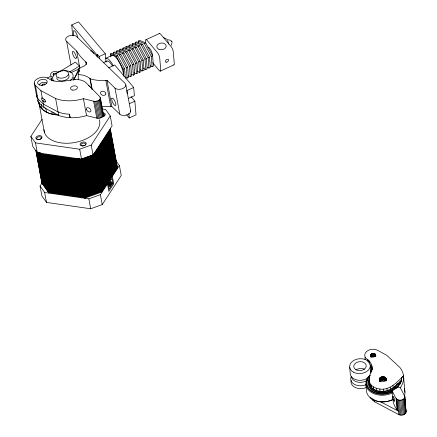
<?xml version="1.0" encoding="UTF-8"?>
<svg xmlns="http://www.w3.org/2000/svg" width="437" height="437" viewBox="0 0 437 437"><rect width="100%" height="100%" fill="white"/><g stroke="black" fill="none" stroke-linecap="round" stroke-linejoin="round"><path stroke-width="0.66" d="M370.931 397.763L372.466 400.03L374.793 401.898L398.691 414.538C401.171 415.822 405.077 415.134 406.066 412.26L404.831 396.474L400.341 387.766A30.284 21.637 -4.9 0 0 403.635 377.311L403.526 376.022L401.554 377.814C401.789 383.801 396.916 388.127 392.115 390.809C392.421 397.872 392.77 406.126 398.407 411.201L379.884 401.406M406.066 412.26L404.831 396.474M386.286 378.874C386.324 382.408 379.704 382.938 379.25 379.392C379.731 375.563 387.122 375.896 386.395 380.185M79.168 71.81L79.015 68.336C80.976 67.052 88.192 65.752 85.865 61.928A95.266 56.69 -10.5 0 1 76.694 51.118L66.642 41.406A5.905 3.518 -10.5 0 1 68.598 36.069A5.905 3.518 -10.5 0 1 76.792 36.746L125.119 83.401A5.883 3.501 -10.5 0 1 122.895 88.487A5.883 3.501 -10.5 0 1 114.969 88.066L107.01 80.381L104.492 80.545A32.89 19.567 -10.5 0 1 90.235 78.818M401.21 380.354C394.562 388.406 383.91 394.977 373.701 389.154C366.304 384.882 369.505 375.148 371.925 368.959L371.75 365.452A17.163 12.263 -4.9 0 0 368.932 360.716L367.38 359.416A7.959 5.686 -4.9 0 1 366.703 351.403A7.959 5.686 -4.9 0 1 377.918 350.447L386.745 355.314L399.724 367.271A30.284 21.637 -4.9 0 1 403.482 375.541L404.919 392.246M369.194 382.501L369.516 379.857M51.408 79.971L51.353 77.977M78.278 79.681L78.234 74.569L79.321 69.86L74.181 78.9L75.098 79.785M35.359 85.308L40.92 90.678L55.614 98.516A30.284 18.021 -10.5 0 0 83.412 98.686L93.638 101.193C96.195 102.034 101.903 100.073 99.86 96.768L85.554 82.238C78.414 77.07 69.101 80.927 61.256 81.446C56.996 81.724 52.44 81.195 48.824 78.753A7.959 4.736 -10.5 0 0 38.008 78.42A7.959 4.736 -10.5 0 0 35.359 85.308L38.489 102.242L44.05 107.606L58.744 115.444A30.284 18.021 -10.5 0 0 69.538 117.662L70.035 117.679L69.39 114.21M36.932 95.255A7.959 4.736 -10.5 0 0 37.85 98.767L43.405 104.132L58.105 111.97A30.284 18.021 -10.5 0 0 68.899 114.194L69.543 114.215L70.188 117.684L71.93 117.744A30.284 18.021 -10.5 0 0 86.542 115.614L96.768 118.127C99.259 118.618 102.93 117.837 103.569 115.002L100.297 97.38M171.189 45.41L171.872 43.203M375.738 354.789C376.006 357.635 370.543 358.045 370.461 355.155C371.122 352.386 376.443 352.806 375.847 356.013M392.115 390.809C394.332 394.141 395.321 401.008 400.734 400.199C402.428 399.986 404.274 399.079 404.788 397.326M74.181 78.9L79.015 68.336M41.772 85.581L42.384 84.281L44.23 83.948L45.055 84.592M55.548 74.339L55.444 73.17L53.598 73.503L52.986 74.803L53.806 75.448M111.61 136.136L96.26 159.625L78.616 165.978L42.968 160.849L32.726 146.329L30.89 136.404L42.083 119.274M115.974 160.712L119.416 165.563L121.246 175.488L102.214 204.614L90.688 208.76L46.48 202.407L41.892 195.94L40.062 186.015L41.903 183.196L35.829 150.328L42.853 160.232L78.502 165.355L96.145 159.002L111.495 135.514M30.89 136.404L35.479 142.872L79.687 149.23L91.213 145.079L110.244 115.952L105.656 109.485L102.307 109.004M35.479 142.872L37.314 152.792L81.517 159.15L93.043 155.004L112.074 125.878L110.244 115.952M95.004 152.803L110.348 129.314M110.463 129.936L95.119 153.425L93.223 154.103M110.577 130.554L95.233 154.042L77.584 160.395L41.936 155.272L40.373 153.07M110.692 131.176L95.348 154.665L77.699 161.018L42.05 155.889L39.707 152.589M110.807 131.794L95.463 155.282L77.813 161.635L42.165 156.512L39.434 152.66M110.922 132.416L95.577 155.905L77.928 162.258L42.28 157.129L39.155 152.732M111.036 133.034L95.692 156.522L78.043 162.875L42.394 157.752L38.882 152.803M111.151 133.656L95.807 157.145L78.157 163.498L42.509 158.369L38.603 152.868M111.266 134.274L95.916 157.762L78.272 164.115L42.624 158.992L38.33 152.939M111.38 134.896L96.031 158.385L78.387 164.738L42.739 159.609L37.664 152.458M111.725 136.754L96.375 160.242L78.731 166.595L43.083 161.472L36.058 151.568M111.839 137.376L96.49 160.865L78.846 167.218L43.197 162.089L36.167 152.191M111.954 137.994L96.604 161.482L78.96 167.841L43.312 162.711L36.282 152.808M112.069 138.616L96.719 162.105L79.075 168.458L43.427 163.334L36.397 153.431M112.183 139.234L96.834 162.722L79.19 169.081L43.542 163.951L36.511 154.053M112.298 139.856L96.948 163.345L79.305 169.698L43.651 164.574L36.626 154.671M112.413 140.479L97.063 163.968L79.419 170.321L43.766 165.191L36.741 155.293M112.528 141.096L97.178 164.585L79.534 170.938L43.88 165.814L36.855 155.911M112.642 141.719L97.293 165.208L79.649 171.561L43.995 166.431L36.97 156.533M112.757 142.336L97.407 165.825L79.763 172.178L44.11 167.054L37.085 157.151M112.872 142.959L97.522 166.448L79.878 172.801L44.224 167.671L37.2 157.773M112.986 143.576L97.637 167.065L79.993 173.418L44.339 168.294L37.314 158.391M113.101 144.199L97.751 167.688L80.108 174.041L44.454 168.911L37.429 159.013M113.216 144.816L97.866 168.305L80.222 174.658L44.569 169.534L37.544 159.631M113.33 145.439L97.981 168.928L80.337 175.281L44.683 170.151L37.658 160.253M113.445 146.056L98.096 169.545L80.452 175.898L44.798 170.774L37.773 160.871M113.56 146.679L98.21 170.168L80.566 176.521L44.913 171.391L37.888 161.493M113.675 147.296L98.325 170.785L80.681 177.138L45.027 172.014L38.003 162.111M113.789 147.919L98.44 171.408L80.796 177.761L45.142 172.631L38.117 162.733M113.904 148.536L98.554 172.025L80.911 178.378L45.257 173.254L38.232 163.351M114.019 149.159L98.669 172.648L81.025 179.001L45.372 173.871L38.347 163.973M114.133 149.776L98.784 173.265L81.14 179.623L45.486 174.494L38.461 164.591M114.248 150.399L98.899 173.888L81.255 180.241L45.601 175.117L38.576 165.213M114.363 151.016L99.013 174.505L81.369 180.863L45.716 175.734L38.691 165.831M114.592 152.256L99.243 175.75L81.599 182.103L45.945 176.974L38.92 167.076M114.707 152.879L99.357 176.368L81.714 182.721L46.06 177.597L39.035 167.693M114.822 153.502L99.472 176.99L81.828 183.343L46.175 178.214L39.15 168.316M114.936 154.119L99.587 177.608L81.943 183.961L46.289 178.837L39.264 168.933M115.051 154.742L99.702 178.23L82.058 184.583L46.404 179.454L39.379 169.556M115.166 155.359L99.816 178.848L82.172 185.201L46.519 180.077L39.494 170.173M115.281 155.982L99.931 179.47L82.287 185.823L46.633 180.694L39.609 170.796M115.395 156.599L100.046 180.088L82.402 186.441L46.748 181.317L39.723 171.413M115.51 157.222L100.16 180.71L82.517 187.063L46.863 181.934L39.838 172.036M115.625 157.839L100.275 181.328L82.631 187.681L46.977 182.557L39.953 172.653M115.739 158.462L100.39 181.95L82.746 188.303L47.092 183.174L40.067 173.276M115.854 159.079L100.505 182.568L82.861 188.921L47.207 183.797L40.182 173.893M115.969 159.702L100.619 183.19L82.975 189.543L47.322 184.414L40.297 174.516M116.084 160.319L100.734 183.808L83.09 190.161L47.436 185.037L40.412 175.133M116.198 160.942L100.849 184.43L83.205 190.783L47.551 185.654L40.526 175.756M116.313 161.559L100.963 185.048L83.32 191.401L47.666 186.277L40.641 176.373M116.428 162.182L101.078 185.67L83.434 192.023L47.78 186.894L40.756 176.996M116.542 162.799L101.193 186.288L83.549 192.646L47.895 187.517L40.87 177.613M116.657 163.422L101.308 186.91L83.664 193.263L48.01 188.139L40.985 178.236M116.772 164.039L101.422 187.533L83.778 193.886L48.125 188.757L41.1 178.859M116.881 164.662L101.537 188.15L83.893 194.503L48.239 189.379L41.215 179.476M116.996 165.284L101.652 188.773L84.002 195.126L48.354 189.997L41.329 180.099M117.111 165.902L101.766 189.39L84.117 195.743L48.469 190.619L41.444 180.716M117.225 166.524L101.881 190.013L84.232 196.366L48.583 191.237L41.559 181.339M117.34 167.142L101.996 190.63L84.346 196.983L48.698 191.859L41.673 181.956M117.455 167.764L102.111 191.253L84.461 197.606L48.813 192.477L41.788 182.579M40.062 186.015L44.65 192.482L88.858 198.84L100.384 194.689L119.416 165.563M112.888 183.507L109.201 189.145L108.283 184.185L111.97 178.547L112.888 183.507L111.588 183.322M385.51 377.546L385.789 380.829C384.161 379.567 381.567 379.775 380.13 381.25L379.851 377.967M369.003 380.316C369.609 385.609 375.044 388.493 379.862 389.039C389.919 390.585 396.987 382.025 403.515 375.907M371.204 357.269L372.93 356.417L374.919 356.663L374.651 353.599M59.115 71.941L75.377 62.12L79.458 66.063L69.587 72.023M47.191 78.228L50.73 76.196M44.656 102.007C46.284 102.34 45.126 99.669 44.132 99.308C39.368 94.873 41.788 101.99 44.629 101.996L45.852 101.422M42.427 100.647L44.836 99.532M72.657 35.632L71.739 24.958L78.507 21.85L105.306 53.735L106.022 62.103M97.129 56.903L96.959 54.969L97.637 54.658L99.215 56.537L99.379 58.465M99.215 56.537L105.306 53.735M110.572 56.499L110.353 53.926L111.703 53.303L117.679 55.799L124.54 68.576L125.364 78.218M113.631 54.423L113.467 52.495L114.822 51.872L120.792 54.368L127.653 67.145L128.533 77.425L127.178 78.048L125.386 77.3M116.745 52.992L116.581 51.063L117.935 50.446L123.906 52.937L130.767 65.714L131.646 76L130.292 76.617L128.5 75.874M119.858 51.566L119.694 49.638L121.049 49.015L127.025 51.506L133.88 64.283L134.76 74.569L133.405 75.191L131.613 74.443M122.972 50.135L122.808 48.207L124.163 47.584L130.139 50.075L136.994 62.852L137.874 73.137L136.519 73.76L134.132 72.76M126.085 48.704L125.922 46.775L127.276 46.153L133.252 48.649L140.108 61.426L140.987 71.706L139.632 72.329L137.245 71.335M129.199 47.272L129.035 45.344L130.39 44.727L136.366 47.218L143.221 59.995L144.101 70.275L142.752 70.898L140.359 69.904M132.313 45.847L132.149 43.919L133.504 43.296L139.479 45.787L146.335 58.563L147.214 68.849L145.865 69.472L143.473 68.472M135.426 44.416L135.262 42.487L136.617 41.865L142.593 44.355L149.449 57.132L150.333 67.418L148.979 68.041L147.187 67.293M138.54 42.984L138.376 41.056L139.731 40.433L145.707 42.924L152.562 55.701L153.447 65.987L152.092 66.61L150.301 65.861M70.701 72.771L78.687 69.106M145.925 39.701L159.467 33.485M110.353 53.926L116.324 56.417L117.679 55.799M113.467 52.495L119.443 54.991L120.792 54.368M116.581 51.063L122.557 53.56L123.906 52.937M119.694 49.638L125.67 52.129L127.025 51.506M122.808 48.207L128.784 50.697L130.139 50.075M125.922 46.775L131.898 49.266L133.252 48.649M129.035 45.344L135.011 47.841L136.366 47.218M132.149 43.919L138.125 46.409L139.479 45.787M135.262 42.487L141.238 44.978L142.593 44.355M138.376 41.056L144.352 43.547L145.707 42.924L145.516 40.952A3.922 1.235 65.3 0 1 147.253 40.559L157.5 52.751A3.922 1.235 65.3 0 1 159.702 57.831L160.734 69.865A3.922 1.235 65.3 0 1 158.997 70.259L152.595 62.638M103.607 62.589L107.054 61.011M108.671 67.79L114.762 64.993L133.678 87.498L134.383 95.703L128.227 98.533M123.791 76.267L123.185 69.193L124.54 68.576M127.178 78.048L126.298 67.768L127.653 67.145M130.292 76.617L129.412 66.337L130.767 65.714M133.405 75.191L132.526 64.905L133.88 64.283M136.519 73.76L135.639 63.474L136.994 62.852M139.632 72.329L138.753 62.043L140.108 61.426M142.752 70.898L141.867 60.617L143.221 59.995M145.865 69.472L144.98 59.186L146.335 58.563M148.979 68.041L148.094 57.755L149.449 57.132M152.092 66.61L151.207 56.324L152.562 55.701M160.324 71.111L173.86 64.894M133.678 87.498L126.91 90.606L127.183 93.764M129.314 103.716L134.853 101.176L131.084 96.692M126.626 114.833L129.254 117.957L136.027 114.849L134.853 101.176M112.2 55.373L105.721 58.334A12.4 3.9 65.3 0 1 113.423 65.889M79.244 158.478L77.354 159.155L41.706 154.032L40.925 152.928M79.993 158.871L77.469 159.778L41.821 154.649L40.646 152.999M102.515 106.426A32.901 19.578 -10.5 0 0 110.714 106.584L111.834 106.486L119.798 114.172A5.883 3.501 -10.5 0 0 127.036 114.876A5.883 3.501 -10.5 0 0 130.51 110.304M51.883 114.079A28.252 16.814 -10.5 0 1 38.806 102.274C39.609 109.944 48.157 114.139 55.128 114.636A5.512 3.277 -10.5 0 0 56.613 114.396M396.829 387.586L400.341 387.766M171.512 41.422L171.763 41.761M168.551 39.647L170.665 40.559M71.739 24.958L96.959 54.969M369.86 364.496L372.013 368.511M51.779 80.08L51.178 78.731M113.696 150.541L114.478 151.639L99.128 175.128L81.484 181.481L45.83 176.357L38.806 166.453M41.903 183.196L48.928 193.099L41.591 153.409M144.352 43.547L151.207 56.324M141.238 44.978L148.094 57.755M138.125 46.409L144.98 59.186M135.011 47.841L141.867 60.617M131.898 49.266L138.753 62.043M128.784 50.697L135.639 63.474M125.67 52.129L132.526 64.905M122.557 53.56L129.412 66.337M119.443 54.991L126.298 67.768M116.324 56.417L123.185 69.193M406.11 411.408L405.727 409.234M103.427 114.308L103.569 115.002M125.867 85.089L130.69 111.2M114.969 88.066L119.798 114.172M107.01 80.381L111.834 106.486M105.885 80.479L110.714 106.584M110.233 128.696L117.569 168.382M100.27 98.8L103.4 115.729M99.805 99.51L102.935 116.439M99.079 100.16L102.209 117.089M112.353 176.368L113.729 183.808L108.818 191.324L107.442 183.884M98.139 100.696L101.269 117.629M97.047 101.089L100.177 118.023M95.878 101.313L99.008 118.247M94.714 101.351L97.844 118.28M92.212 89.536L90.235 78.824L89.563 78.223A19.578 11.652 -10.5 0 0 78.234 74.569M89.907 78.534L91.89 89.246M93.638 101.193L96.768 118.127M86.318 62.562L86.564 63.878M85.865 61.928L86.362 64.61M76.694 51.118L79.916 68.543M94.889 152.185L102.225 191.87L84.576 198.223L77.24 158.538M83.412 98.686L86.542 115.614M91.213 145.079L93.043 155.004M100.384 194.689L102.214 204.614M66.642 41.406L70.969 64.84M79.687 149.23L81.517 159.15M88.858 198.84L90.688 208.76M55.614 98.516L58.744 115.444M51.468 78.6L51.812 80.457M53.855 112.773L54.199 114.631M51.877 111.888L52.336 114.368M45.738 107.939L46.535 112.276M40.92 90.678L42.334 98.347M42.837 101.045L44.05 107.606M41.204 104.246L42.116 109.206M38.806 102.263L44.355 132.154M34.217 83.063L36.708 96.522M44.65 192.482L46.48 202.407M403.744 378.606L403.788 379.081M404.564 395.66L404.738 397.697M404.859 399.052L405.148 402.444M405.323 404.482L405.558 407.197M404.438 398.156L405.716 413.091M403.81 398.905L405.088 413.839M401.554 377.814L401.707 379.649M402.941 399.516L404.22 414.451M401.215 380.731L401.33 382.047M401.893 399.959L403.171 414.893M400.734 400.199L402.013 415.134M399.549 400.216L400.827 415.15M398.418 400.013L399.697 414.948M397.413 399.604L398.691 414.538M396.605 399.014L397.599 410.611M396.048 398.287L397.042 409.884M392.989 385.467L393.174 387.657M390.241 387.253L390.432 389.438M386.15 378.393L386.346 379.939M386.035 378.163L386.204 380.13M386.991 388.493L387.177 390.678M385.887 377.945L386.117 380.567M385.713 377.737L385.997 381.02M385.276 377.371L385.56 380.654M385.019 377.213L385.303 380.496M384.746 377.076L385.024 380.359M384.451 376.962L384.729 380.245M384.134 376.869L384.418 380.152M383.812 376.798L384.09 380.081M383.478 376.749L383.757 380.032M382.441 376.754L382.725 380.037M383.446 389.099L383.637 391.29M382.102 376.803L382.38 380.086M381.763 376.874L382.047 380.157M381.441 376.973L381.719 380.256M381.124 377.093L381.408 380.376M380.829 377.229L381.108 380.512M380.551 377.388L380.829 380.671M380.294 377.563L380.572 380.846M380.059 377.759L380.337 381.042M379.671 378.185L379.955 381.468M379.524 378.415L379.748 381.042M379.403 378.655L379.633 381.277M379.321 378.895L379.382 380.458M379.25 379.392L379.36 380.703M379.862 389.039L380.048 391.23M375.536 354.32L375.694 356.16M375.164 353.915L375.372 356.368M374.039 353.391L374.301 356.455M376.47 388.313L376.661 390.498M373.362 353.309L373.624 356.373M372.668 353.358L372.93 356.417M372.002 353.533L372.264 356.597M371.412 353.823L371.674 356.887M370.942 354.205L371.15 356.658M371.925 366.315L372.116 369.298M371.75 365.452L372.122 369.833M371.942 368.762L372.018 370.052M373.515 386.964L373.701 389.154M374.624 399.899L374.793 401.898M370.614 354.664L370.827 357.111M371.75 367.664L371.92 369.642M370.461 355.155L370.565 356.379M371.401 366.829L371.685 370.128M370.969 366.026L371.477 371.958M370.456 365.245L371.018 371.838M371.188 385.095L371.374 387.286M372.351 398.697L372.466 400.03M368.932 360.716L369.139 363.169M368.189 360.044L368.347 361.885M369.331 377.666L369.473 379.311M369.647 382.828L369.833 385.013M367.38 359.416L367.539 361.252M365.927 384.746L366.49 391.312A17.262 12.334 -4.9 0 0 393.098 399.369M349.693 367.26L350.277 374.045A10.357 7.402 -4.9 0 0 358.843 380.299A10.357 7.402 -4.9 0 0 369.97 375.607M128.866 113.401L129.254 117.957M97.637 54.658L97.861 57.231M77.442 37.839L77.333 36.528A3.922 1.235 65.3 0 0 75.126 31.448A3.922 1.235 65.3 0 0 73.389 31.835L73.727 35.774M53.598 73.503L53.751 75.257M44.23 83.948L44.334 85.111M42.384 84.281L42.487 85.444M38.489 102.242A7.959 4.736 -10.5 0 1 37.347 99.997M68.325 74.569A6.276 3.736 -10.5 0 1 64.441 80.534A6.276 3.736 -10.5 0 1 56.695 77.742M73.432 77.567A10.357 6.162 -10.5 0 1 73.574 80.25M64.37 70.718A10.357 6.162 -10.5 0 1 72.651 73.973A10.357 6.162 -10.5 0 1 70.062 80.67M53.969 81.156A10.357 6.162 -10.5 0 1 60.377 71.313M61.693 71.013A10.357 6.162 -10.5 0 1 63.032 70.81M88.35 85.373A17.262 10.275 -10.5 0 1 90.634 87.433M83.538 145.914A2.354 1.398 -10.5 0 1 81.058 144.357A2.354 1.398 -10.5 0 1 84.865 143.32A2.354 1.398 -10.5 0 1 84.128 145.756M103.411 112.915A3.141 1.868 -10.5 0 1 105.257 114.707A3.141 1.868 -10.5 0 1 102.548 116.624M103.219 114.008A2.354 1.398 -10.5 0 1 103.689 116.384M58.394 115.128A28.252 16.814 -10.5 0 1 53.145 114.385M99.401 119.754A28.252 16.814 -10.5 0 1 74.661 142.533A28.252 16.814 -10.5 0 1 43.94 129.674M52.462 77.081A4.239 3.026 -4.9 0 1 51.67 72.591A4.239 3.026 -4.9 0 1 58.028 72.351M53.729 80.676A4.239 3.026 -4.9 0 1 51.309 79.239M50.96 78.502A4.239 3.026 -4.9 0 1 50.894 77.715M39.62 84.423A4.239 3.026 -4.9 0 1 46.814 83.128M171.173 41.231A0.94 0.295 65.3 0 1 171.752 41.296A0.94 0.295 65.3 0 1 171.992 42.575M163.23 37.833A7.063 2.218 65.3 0 1 163.799 37.653L166.956 39.248A5.55 3.966 -4.9 0 1 167.721 40.166L168.256 42.957A7.063 2.218 65.3 0 1 168.764 44.104M159.166 33.747A3.922 1.235 65.3 0 1 160.789 34.343L171.036 46.535A3.922 1.235 65.3 0 1 173.243 51.615L174.276 63.649A3.922 1.235 65.3 0 1 173.653 64.894M147.914 47.436A4.709 1.48 65.3 0 1 150.781 49.982A4.709 1.48 65.3 0 1 152.322 55.281M106.644 61.295A9.417 2.961 65.3 0 1 112.298 65.845M111.413 56.018A12.4 3.9 65.3 0 1 118.585 61.022A12.4 3.9 65.3 0 1 123.469 75.464M90.667 50.971A5.495 1.726 65.3 0 1 93.895 53.549M365.185 359.646A7.959 5.686 -4.9 0 1 365.13 357.182M379.933 381.25A3.529 2.524 -4.9 0 1 385.975 380.802M404.405 388.728A30.284 21.637 -4.9 0 1 404.618 395.813M370.259 369.926A10.357 7.402 -4.9 0 1 370.74 371.155M370.866 371.789A10.357 7.402 -4.9 0 1 370.876 373.083M356.106 369.948A6.276 4.485 -4.9 0 1 364.562 369.287M367.118 380.288A9.346 6.681 -4.9 0 1 357.827 382.129A9.346 6.681 -4.9 0 1 351.588 377.246M365.878 384.735A10.357 7.402 -4.9 0 1 354.276 384.276A10.357 7.402 -4.9 0 1 351.299 376.301M366.709 387.313A10.357 7.402 -4.9 0 1 355.505 387.619A10.357 7.402 -4.9 0 1 351.086 380.419M392.535 392.803A17.262 12.334 -4.9 0 1 370.243 391.645A17.262 12.334 -4.9 0 1 369.806 375.547M400.243 380.988A17.262 12.334 -4.9 0 1 400.074 384.216M384.609 401.434A16.087 11.493 -4.9 0 1 383.407 401.499M399.063 382.375A16.087 11.493 -4.9 0 1 395.84 388.733M392.339 391.317A16.087 11.493 -4.9 0 1 371.761 390.989A16.087 11.493 -4.9 0 1 369.822 376.328M397.714 383.484A14.907 10.652 -4.9 0 1 378.661 392.699A14.907 10.652 -4.9 0 1 369.505 378.442M393.333 399.303A16.677 11.914 -4.9 0 1 370.123 397.457M399.68 381.747A16.677 11.914 -4.9 0 1 398.173 386.658M392.169 391.918A16.677 11.914 -4.9 0 1 370.636 390.798A16.677 11.914 -4.9 0 1 370.21 375.246M396.96 383.697A14.126 10.089 -4.9 0 1 379.982 392.59A14.126 10.089 -4.9 0 1 369.478 380.441M395.146 385.789A13.339 9.532 -4.9 0 1 380.813 391.825A13.339 9.532 -4.9 0 1 369.778 383.773M76.338 57.307L76.333 57.93A3.922 1.229 65.3 0 1 73.438 55.86A3.922 1.229 65.3 0 1 73.045 51.375A3.922 1.229 65.3 0 1 76.207 56.515L76.338 57.307M111.741 98.762L111.867 100.231A4.08 1.284 65.3 0 0 115.16 105.579A4.08 1.284 65.3 0 0 114.762 100.92A4.08 1.284 65.3 0 0 111.741 98.762M105.874 93.889C105.257 95.998 102.22 95.719 101.078 94.223A2.622 1.906 27.9 0 1 100.69 92.114C102.1 90.219 105.972 91.497 105.874 93.889M39.669 85.035A4.867 2.895 -10.5 0 0 47.223 82.003A4.867 2.895 -10.5 0 0 40.395 79.9A4.867 2.895 -10.5 0 0 39.669 85.035M72.269 90.055A3.529 2.103 -10.5 0 0 77.447 87.537A3.529 2.103 -10.5 0 0 72.143 86.389A3.529 2.103 -10.5 0 0 72.269 90.055M86.608 109.824A2.666 1.71 41.4 0 0 90.574 111.697A2.666 1.71 41.4 0 0 88.908 107.923A2.666 1.71 41.4 0 0 86.608 109.824M81.227 145.63A3.141 1.868 -10.5 0 0 86.226 143.833A3.141 1.868 -10.5 0 0 82.003 142.304A3.141 1.868 -10.5 0 0 81.227 145.63M37.019 139.272A3.141 1.868 -10.5 0 0 42.018 137.475A3.141 1.868 -10.5 0 0 37.795 135.945A3.141 1.868 -10.5 0 0 37.019 139.272M37.62 139.463A2.354 1.398 -10.5 0 0 41.368 138.114A2.354 1.398 -10.5 0 0 38.199 136.972A2.354 1.398 -10.5 0 0 37.62 139.463M109.529 184.818A1.174 0.464 -81.8 0 0 109.447 182.945A1.174 0.464 -81.8 0 0 108.753 184.54A1.174 0.464 -81.8 0 0 109.529 184.818M109.436 184.578A0.787 0.311 -81.8 0 0 109.381 183.332A0.787 0.311 -81.8 0 0 108.917 184.392A0.787 0.311 -81.8 0 0 109.436 184.578M110.829 183.087A1.174 0.464 -81.8 0 0 110.747 181.218A1.174 0.464 -81.8 0 0 110.053 182.813A1.174 0.464 -81.8 0 0 110.829 183.087M110.736 182.852A0.787 0.311 -81.8 0 0 110.681 181.601A0.787 0.311 -81.8 0 0 110.217 182.666A0.787 0.311 -81.8 0 0 110.736 182.852M110.37 186.162A1.174 0.464 -81.8 0 0 110.288 184.294A1.174 0.464 -81.8 0 0 109.594 185.889A1.174 0.464 -81.8 0 0 110.37 186.162M110.271 185.927A0.787 0.311 -81.8 0 0 110.217 184.676A0.787 0.311 -81.8 0 0 109.758 185.741A0.787 0.311 -81.8 0 0 110.271 185.927M111.79 184.004A1.174 0.464 -81.8 0 0 111.714 182.131A1.174 0.464 -81.8 0 0 111.02 183.726A1.174 0.464 -81.8 0 0 111.79 184.004M111.697 183.764A0.787 0.311 -81.8 0 0 111.643 182.519A0.787 0.311 -81.8 0 0 111.178 183.578A0.787 0.311 -81.8 0 0 111.697 183.764M58.782 77.873A6.276 3.736 -10.5 0 0 68.527 73.957A6.276 3.736 -10.5 0 0 59.716 71.247A6.276 3.736 -10.5 0 0 58.782 77.873M158.981 49.31A4.709 3.365 -4.9 0 0 166.202 46.311A4.709 3.365 -4.9 0 0 159.341 43.46A4.709 3.365 -4.9 0 0 158.981 49.31M166.617 62.212A1.885 1.18 -40 0 0 168.545 59.722A1.885 1.18 -40 0 0 165.803 60.284A1.885 1.18 -40 0 0 166.617 62.212M392.912 397.626A2.666 0.541 73 0 0 394.529 401.395A2.666 0.541 73 0 0 393.846 397.495A2.666 0.541 73 0 0 392.912 397.626M355.991 369.762A6.276 4.485 -4.9 0 0 366.168 366.621A6.276 4.485 -4.9 0 0 357.805 362.011A6.276 4.485 -4.9 0 0 355.991 369.762M353.396 372.122A10.357 7.402 -4.9 0 0 370.183 366.943A10.357 7.402 -4.9 0 0 356.384 359.334A10.357 7.402 -4.9 0 0 353.396 372.122"/></g></svg>
